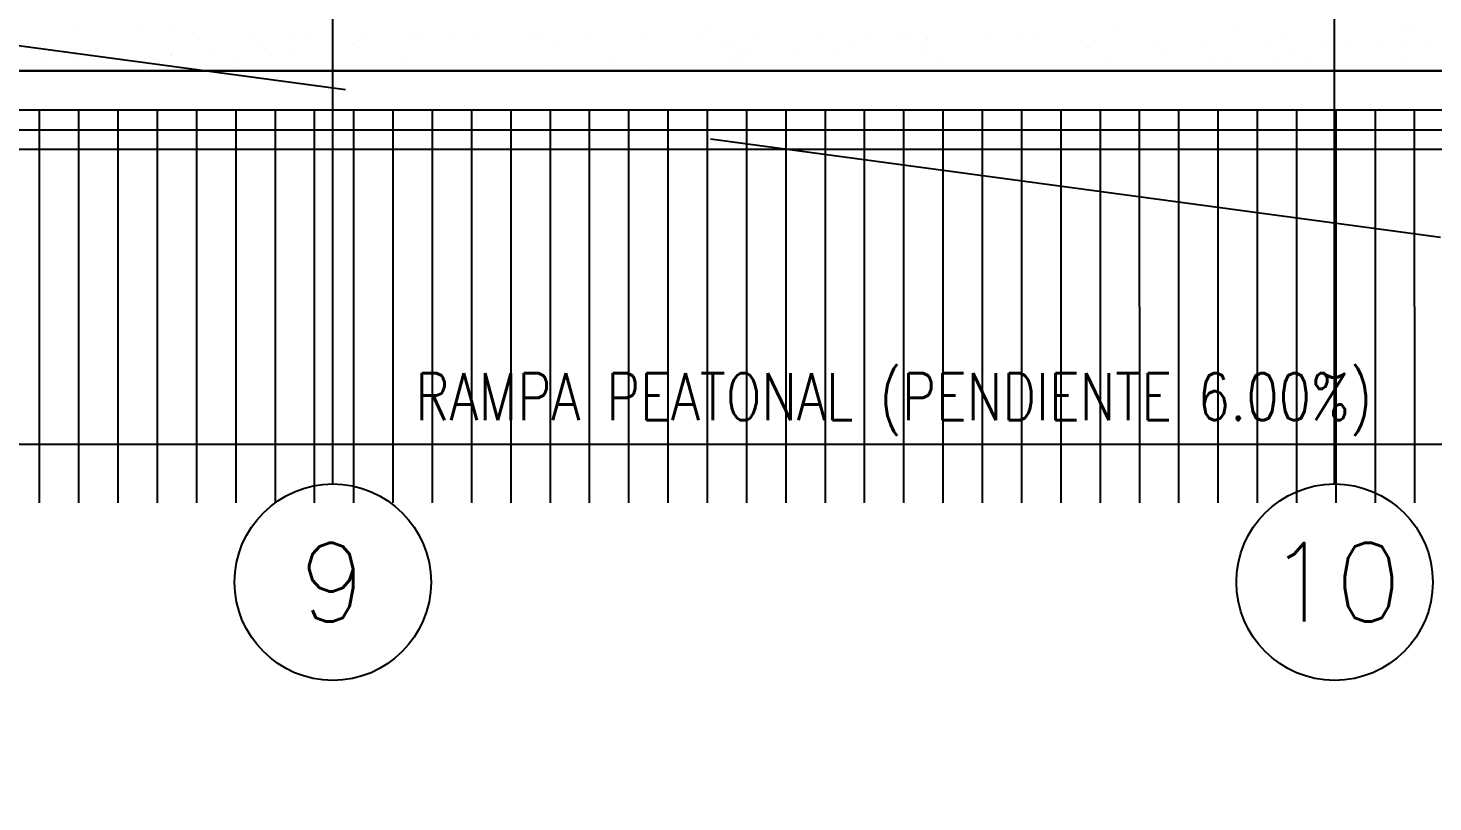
# Model space of a CAD drawing. Header units: millimetres. Extents: x -3 to 53, y -269 to 39.
# Drawn here: x 16.799 to 20.375, y 18.641 to 20.61 of the extents above; entities that cross this region are included whole.
import ezdxf
from ezdxf.enums import TextEntityAlignment as Align
from ezdxf.xclip import XClip

# ---------------------------------------------------------------- set-up
doc = ezdxf.new("R2010")
doc.units = ezdxf.units.MM
doc.header["$LTSCALE"] = 15
doc.header["$XCLIPFRAME"] = 2
for name, pattern in [('ACAD_ISO07W100', [3, 0, -3]), ('HIDDEN2', [0.1875, 0.125, -0.0625]), ('PHANTOM', [63.5, 31.75, -6.35, 6.35, -6.35, 6.35, -6.35]), ('PHANTOM2', [1.25, 0.625, -0.125, 0.125, -0.125, 0.125, -0.125])]:
    doc.linetypes.add(name, pattern=pattern)
doc.layers.get('0').update_dxf_attribs({"color": 250})
for name, color, linetype in [('A-EJES', 251, 'PHANTOM'), ('A-MURO BAJO', 251, 'Continuous'), ('A-PROYECCIONES', 250, 'HIDDEN2'), ('A_50_TextoAmbiente', 252, 'Continuous'), ('DLP_VERDE', 250, 'Continuous')]:
    doc.layers.add(name, color=color, linetype=linetype)
doc.layers.add('A-MUROS', color=252, linetype='Continuous', lineweight=30)
doc.styles.add('R80', font='ARIALN.TTF', dxfattribs={"height": 2.03})
doc.styles.add('ROMANS', font='romans.shx', dxfattribs={"width": 0.8})

# ---------------------------------------------------------------- blocks, each defined once
blk = doc.blocks.new('A$C9f73720c')
blk.add_line((58.5687, 95.8296, 0), (61.1526, 104.294, 0))
at = {"linetype": 'Continuous'}
for p, q in [((59.3841, 101.412, 0), (61.0101, 100.9157, 0)), ((59.3549, 101.3164, 0), (60.9809, 100.82, 0)), ((59.3257, 101.2208, 0), (60.9517, 100.7244, 0)), ((59.2965, 101.1251, 0), (60.9225, 100.6288, 0)), ((59.2673, 101.0295, 0), (60.8933, 100.5331, 0)), ((59.2381, 100.9338, 0), (60.8641, 100.4375, 0)), ((59.2089, 100.8382, 0), (60.8349, 100.3418, 0)), ((59.1797, 100.7425, 0), (60.8057, 100.2462, 0)), ((59.1505, 100.6469, 0), (60.7765, 100.1505, 0)), ((59.1213, 100.5512, 0), (60.7473, 100.0549, 0)), ((59.0921, 100.4556, 0), (60.7181, 99.9593, 0)), ((59.0629, 100.36, 0), (60.6889, 99.8636, 0)), ((59.0337, 100.2643, 0), (60.6597, 99.768, 0)), ((59.0045, 100.1687, 0), (60.6305, 99.6723, 0)), ((58.9753, 100.073, 0), (60.6013, 99.5767, 0)), ((58.9461, 99.9774, 0), (60.5721, 99.481, 0)), ((58.9169, 99.8817, 0), (60.5429, 99.3854, 0)), ((58.8877, 99.7861, 0), (60.5137, 99.2898, 0)), ((58.8585, 99.6905, 0), (60.4845, 99.1941, 0)), ((58.8294, 99.5948, 0), (60.4553, 99.0985, 0)), ((58.8002, 99.4992, 0), (60.4261, 99.0028, 0)), ((58.771, 99.4035, 0), (60.3969, 98.9072, 0)), ((58.7418, 99.3079, 0), (60.3677, 98.8115, 0)), ((58.7126, 99.2122, 0), (60.3385, 98.7159, 0)), ((58.6834, 99.1166, 0), (60.3093, 98.6203, 0)), ((58.6542, 99.021, 0), (60.2801, 98.5246, 0)), ((58.625, 98.9253, 0), (60.251, 98.429, 0)), ((58.5958, 98.8297, 0), (60.2218, 98.3333, 0)), ((58.5666, 98.734, 0), (60.1926, 98.2377, 0)), ((58.5374, 98.6384, 0), (60.1634, 98.142, 0)), ((58.5082, 98.5427, 0), (60.1342, 98.0464, 0)), ((58.479, 98.4471, 0), (60.105, 97.9508, 0)), ((58.4498, 98.3515, 0), (60.0758, 97.8551, 0)), ((58.4206, 98.2558, 0), (60.0466, 97.7595, 0)), ((58.3914, 98.1602, 0), (60.0174, 97.6638, 0)), ((58.3622, 98.0645, 0), (59.9882, 97.5682, 0))]:
    blk.add_line(p, q, dxfattribs=at)
at = {"extrusion": (-3.59203e-08, 1.08614e-08, 1), "elevation": -0.2526}
blk.add_lwpolyline([(57.8034, 96.0633), (60.3873, 104.5277), (60.4351, 104.5131), (57.8512, 96.0487)], close=True, dxfattribs=at)
at = {"layer": 'A-MURO BAJO'}
for p, q in [((60.5942, 105.7193, 0), (54.0754, 84.364, 0)), ((60.3395, 104.5423, 0), (54.1573, 84.2898, 0))]:
    blk.add_line(p, q, dxfattribs=at)
at = {"layer": 'A-PROYECCIONES'}
for p, q in [((57.9161, 84.0296, 0), (65.9466, 129.074, 0)), ((51.8921, 84.3407, 0), (70.8171, 125.5768, 0))]:
    blk.add_line(p, q, dxfattribs=at)
at = {"layer": 'DLP_VERDE'}
blk.add_line((54.0754, 84.364), (60.5853, 105.6901), dxfattribs=at)
at = {"layer": 'DLP_VERDE', "linetype": 'Continuous'}
for p, q in [((59.2246, 101.4976), (59.2246, 101.4976)), ((59.1841, 101.4513), (59.1841, 101.4513)), ((59.1902, 101.4661), (59.1902, 101.4661)), ((59.2227, 101.4288), (59.2227, 101.4288)), ((59.2448, 101.4259), (59.2448, 101.4259)), ((59.1923, 101.3709), (59.1923, 101.3709)), ((59.1664, 101.3012), (59.1664, 101.3012)), ((59.1517, 101.2421), (59.1517, 101.2421)), ((59.1896, 101.193), (59.1896, 101.193)), ((59.2052, 101.1703), (59.2052, 101.1703)), ((59.0997, 101.149), (59.0997, 101.149)), ((59.1441, 101.1509), (59.1441, 101.1509)), ((59.1063, 101.0979), (59.1063, 101.0979)), ((59.1515, 101.1211), (59.1515, 101.1211)), ((59.0617, 101.0388), (59.0617, 101.0388)), ((59.1264, 101.0009), (59.1264, 101.0009)), ((59.0628, 100.9602), (59.0628, 100.9602)), ((59.1194, 100.9621), (59.1194, 100.9621)), ((59.0597, 100.8486), (59.0597, 100.8486)), ((59.1041, 100.8506), (59.1041, 100.8506)), ((59.0222, 100.8313), (59.0222, 100.8313)), ((58.9673, 100.742), (58.9673, 100.742)), ((59.0423, 100.7115), (59.0423, 100.7115)), ((58.9767, 100.6871), (58.9767, 100.6871)), ((58.9885, 100.6623), (58.9885, 100.6623)), ((58.9333, 100.5494), (58.9333, 100.5494)), ((58.9121, 100.5091), (58.9121, 100.5091)), ((58.8927, 100.4205), (58.8927, 100.4205)), ((58.842, 100.2782), (58.842, 100.2782)), ((58.8472, 100.2764), (58.8472, 100.2764)), ((58.864, 100.2753), (58.864, 100.2753)), ((58.9138, 100.2842), (58.9138, 100.2842)), ((58.8199, 100.2409), (58.8199, 100.2409)), ((58.8794, 100.2527), (58.8794, 100.2527)), ((58.8256, 100.2034), (58.8256, 100.2034)), ((58.8038, 100.1386), (58.8038, 100.1386)), ((58.7977, 100.0906), (58.7977, 100.0906)), ((58.8088, 100.0425), (58.8088, 100.0425)), ((58.7631, 100.0097), (58.7631, 100.0097)), ((58.7799, 99.9405), (58.7799, 99.9405)), ((58.7177, 99.8656), (58.7177, 99.8656)), ((58.7387, 99.8116), (58.7387, 99.8116)), ((58.7508, 99.8254), (58.7508, 99.8254)), ((58.7607, 99.8087), (58.7607, 99.8087)), ((58.7133, 99.7883), (58.7133, 99.7883)), ((58.7164, 99.7939), (58.7164, 99.7939)), ((58.7577, 99.7902), (58.7577, 99.7902)), ((58.6627, 99.7446), (58.6627, 99.7446)), ((58.6743, 99.7278), (58.6743, 99.7278)), ((58.6336, 99.5989), (58.6336, 99.5989)), ((58.7056, 99.5758), (58.7056, 99.5758)), ((58.6733, 99.4879), (58.6733, 99.4879)), ((58.5882, 99.4548), (58.5882, 99.4548)), ((58.6777, 99.4489), (58.6777, 99.4489)), ((58.5879, 99.3666), (58.5879, 99.3666)), ((58.6354, 99.3449), (58.6354, 99.3449)), ((58.5447, 99.317), (58.5447, 99.317)), ((58.5535, 99.335), (58.5535, 99.335)), ((58.5041, 99.1881), (58.5041, 99.1881)), ((58.4833, 99.1248), (58.4833, 99.1248)), ((58.4512, 99.0303), (58.4512, 99.0303)), ((58.4587, 99.044), (58.4587, 99.044)), ((58.5148, 98.99), (58.5148, 98.99)), ((58.425, 98.9078), (58.425, 98.9078)), ((58.4152, 98.9062), (58.4152, 98.9062)), ((58.4281, 98.892), (58.4281, 98.892)), ((58.4334, 98.8802), (58.4334, 98.8802)), ((58.3746, 98.7774), (58.3746, 98.7774)), ((58.4112, 98.7299), (58.4112, 98.7299)), ((58.3668, 98.7279), (58.3668, 98.7279)), ((58.3579, 98.6611), (58.3579, 98.6611)), ((58.38, 98.6582), (58.38, 98.6582)), ((58.3291, 98.6332), (58.3291, 98.6332)), ((58.3934, 98.5798), (58.3934, 98.5798)), ((58.4056, 98.5805), (58.4056, 98.5805)), ((58.3519, 98.5312), (58.3519, 98.5312)), ((58.2857, 98.4954), (58.2857, 98.4954)), ((58.2621, 98.4489), (58.2621, 98.4489)), ((58.3248, 98.4253), (58.3248, 98.4253)), ((58.3268, 98.4276), (58.3268, 98.4276)), ((58.2451, 98.3666), (58.2451, 98.3666)), ((58.1996, 98.2224), (58.1996, 98.2224)), ((58.2546, 98.1944), (58.2546, 98.1944)), ((58.2767, 98.1915), (58.2767, 98.1915)), ((58.2427, 98.1216), (58.2427, 98.1216)), ((58.2771, 98.1532), (58.2771, 98.1532))]:
    blk.add_line(p, q, dxfattribs=at)
at = {"style": 'R80'}
for height, rotation, p in [(0.09, 0.009, (39.554, 141.0046, 0)), (0.09, 0.009, (45.7984, 139.3226, 0)), (0.09, 0.009, (50.4634, 135.3578, 0)), (0.09, 0.009, (41.9784, 129.0436, 0)), (0.09, 0.009, (37.8409, 128.6089, 0)), (0.09, 0.009, (35.483, 116.3582, 0)), (0.09, 0.009, (38.5607, 113.6321, 0)), (0.09, 0.009, (45.1292, 84.3757, 0)), (0.09, 0.009, (43.9111, 83.9335, 0)), (0.09, 0.009, (43.1485, 83.401, 0)), (0.09, 0.009, (28.0067, 80.1071, 0)), (0.09, 0.009, (44.3753, 79.9046, 0)), (0.09, 0.009, (55.151, 79.2173, 0)), (0.09, 0.009, (38.2608, 76.0049)), (0.09, 0.009, (39.0036, 75.5558)), (0.09, 0.009, (27.5137, 75.2133, 0)), (0.09, 0.009, (27.5137, 75.2133, 0)), (0.09, 0.009, (39.8519, 75.1543)), (0.09, 0.009, (25.3599, 70.2709, 0)), (0.09, 0.009, (32.1646, 69.192, 0)), (0.09, 0.009, (32.1646, 69.192, 0)), (0.09, 0.009, (26.9947, 68.6392, 0)), (0.09, 0.009, (59.8504, 67.3859, 0)), (0.09, 0.009, (24.839, 65.5107, 0)), (0.09, 0.009, (24.839, 65.5107, 0)), (0.09, 0.009, (33.5008, 60.261, 0)), (0.09, 0.009, (33.5008, 60.261, 0)), (0.09, 347.3908, (17.1069, 59.2726, 0)), (0.09, 0.009, (26.4708, 59.2035, 0)), (0.09, 0.009, (26.4708, 59.2035, 0)), (0.09, 0.009, (23.1216, 58.7685, 0)), (0.09, 0.009, (23.1216, 58.7685, 0)), (0.09, 0.009, (27.6632, 55.3959, 0)), (0.09, 0.009, (27.6632, 55.3959, 0)), (0.09, 0.009, (22.2239, 54.9818, 0)), (0.09, 0.009, (22.2239, 54.9818, 0)), (0.09, 0.009, (65.7174, 53.5803, 0)), (0.09, 0.009, (38.377, 51.7166, 0)), (0.09, 0.009, (38.377, 51.7166, 0)), (0.09, 0.009, (21.0294, 51.3767, 0)), (0.09, 0.009, (21.0294, 51.3767, 0)), (0.09, 0.009, (29.4091, 50.8876, 0)), (0.09, 0.009, (29.4091, 50.8876, 0)), (0.09, 0.009, (22.5184, 48.0808, 0)), (0.09, 0.009, (22.5184, 48.0808, 0)), (0.09, 0.009, (32.8305, 47.9478, 0)), (0.09, 0.009, (38.6414, 47.9238, 0)), (0.09, 1.5576, (45.5013, 47.0033, 0)), (0.09, 1.5576, (45.5013, 47.0033, 0)), (0.09, 1.5576, (42.9613, 45.8781, 0)), (0.09, 0.009, (31.2252, 43.4352, 0)), (0.09, 0.009, (31.2252, 43.4352, 0)), (0.09, 0.009, (24.8291, 43.3056, 0)), (0.09, 0.009, (24.8291, 43.3056, 0)), (0.09, 0.009, (28.8684, 42.6092, 0)), (0.09, 0.009, (28.8684, 42.6092, 0)), (0.09, 0.009, (46.0815, 42.4048, 0)), (0.09, 0.009, (19.0307, 42.0559, 0)), (0.09, 0.009, (19.0307, 42.0559, 0)), (0.09, 0.009, (70.9067, 41.0329, 0)), (0.09, 0.009, (22.7765, 38.7407, 0)), (0.09, 0.009, (22.7765, 38.7407, 0)), (0.09, 0.009, (17.8952, 37.4624, 0)), (0.09, 0.009, (17.8952, 37.4624, 0)), (0.09, 0.009, (25.8226, 33.2142, 0)), (0.09, 0.009, (21.5027, 31.2754, 0)), (0.1403, 0.009, (43.0178, 29.8778, 0)), (0.09, 0.009, (24.3978, 29.2659, 0)), (0.09, 0.009, (49.7565, 29.0287, 0)), (0.09, 0.009, (16.51, 28.4123, 0)), (0.09, 0.009, (16.51, 28.4123, 0)), (0.09, 0.009, (40.7946, 24.893, 0)), (0.09, 0.009, (18.1268, 23.6374, 0)), (0.09, 0.009, (20.346, 20.3291, 0)), (0.09, 0.009, (38.3365, 19.4632, 0)), (0.09, 0.009, (18.2869, 15.9828, 0)), (0.09, 0.009, (36.6694, 12.5977, 0)), (0.09, 337.7998, (24.7536, 11.2334, 0)), (0.09, 0.009, (33.5928, 10.3508, 0)), (0.09, 337.7998, (21.6109, 10.1247, 0)), (0.09, 337.7998, (16.5605, 9.5998, 0)), (0.09, 337.7998, (29.9414, 8.9534, 0)), (0.09, 337.7998, (31.6402, 7.9561, 0)), (0.09, 337.7998, (26.736, 7.7966, 0)), (0.09, 337.7998, (32.0288, 7.0232, 0)), (0.09, 0.009, (16.5347, 5.5678, 0)), (0.09, 0.009, (23.3239, 5.5763, 0)), (0.09, 0.009, (34.4718, 3.6379, 0))]:
    blk.add_attdef('N.P.T.+0.00', text='', height=height, rotation=rotation, dxfattribs=at).set_placement(p, align=Align.MIDDLE_CENTER)
for p in [(49.9263, 138.2431, 0), (56.6904, 136.252, 0), (60.5336, 135.5237, 0), (42.6322, 135.1839), (46.2516, 126.9171), (35.1548, 97.8545, 0), (31.2618, 93.9445, 0), (17.9393, 86.8861, 0), (34.7444, 85.6148, 0), (35.5048, 81.4636, 0), (34.6534, 76.9929, 0), (59.6668, 73.2509), (40.4113, 65.8421, 0), (43.5611, 65.2125, 0), (64.4681, 61.3857), (43.9111, 51.4927, 0), (32.9744, 51.0828, 0), (48.0327, 50.0735, 0), (69.3242, 50.0814, 0), (52.9599, 39.4701, 0), (74.4159, 35.7467, 0)]:
    blk.add_attdef('N.P.T.+0.00', text='', height=0.2109, dxfattribs=at).set_placement(p, align=Align.MIDDLE_CENTER)
at = {"layer": 'A_50_TextoAmbiente', "style": 'ROMANS', "width": 0.8}
blk.add_text('RAMPA PEATONAL (PENDIENTE 6.00%%%)', height=0.12, rotation=73.0245, dxfattribs=at).set_placement((59.3967, 98.7499, 0))
blk = doc.blocks.new('Ejes_Torre G')
at = {"layer": 'A-EJES', "linetype": 'PHANTOM2', "ltscale": 0.5}
for points in [[(17.575, -2.75), (17.575, -0.3)], [(20.125, -2.75), (20.125, -0.3)]]:
    blk.add_lwpolyline(points, dxfattribs=at)
at = {"layer": 'A-EJES', "linetype": 'Continuous'}
for centre in [(17.575, -3), (20.125, -3)]:
    blk.add_circle(centre, 0.25, dxfattribs=at)
at = {"layer": 'A-EJES', "linetype": 'Continuous', "style": 'ROMANS'}
for s, p in [('9', (17.575, -3)), ('10', (20.125, -3))]:
    blk.add_text(s, height=0.2, dxfattribs=at).set_placement(p, align=Align.MIDDLE_CENTER)

msp = doc.modelspace()

# ---------------------------------------------------------------- block references
at = {"linetype": 'ACAD_ISO07W100', "ltscale": 5}
ref = msp.add_blockref('A$C9f73720c', (-94.0043, 47.5864), dxfattribs=dict(at, rotation=286.9770955472961))
XClip(ref).set_block_clipping_path([(53.9739667831, 80.2683385944), (69.3730303047, 130.7085147865), (51.0595701083, 136.2994971771), (35.6605065867, 85.8593209849)])

# ---------------------------------------------------------------- next in the draw order: block references
at = {"layer": 'A-MUROS'}
msp.add_blockref('Ejes_Torre G', (0, 22.2), dxfattribs=at)

doc.saveas('drawing.dxf')
